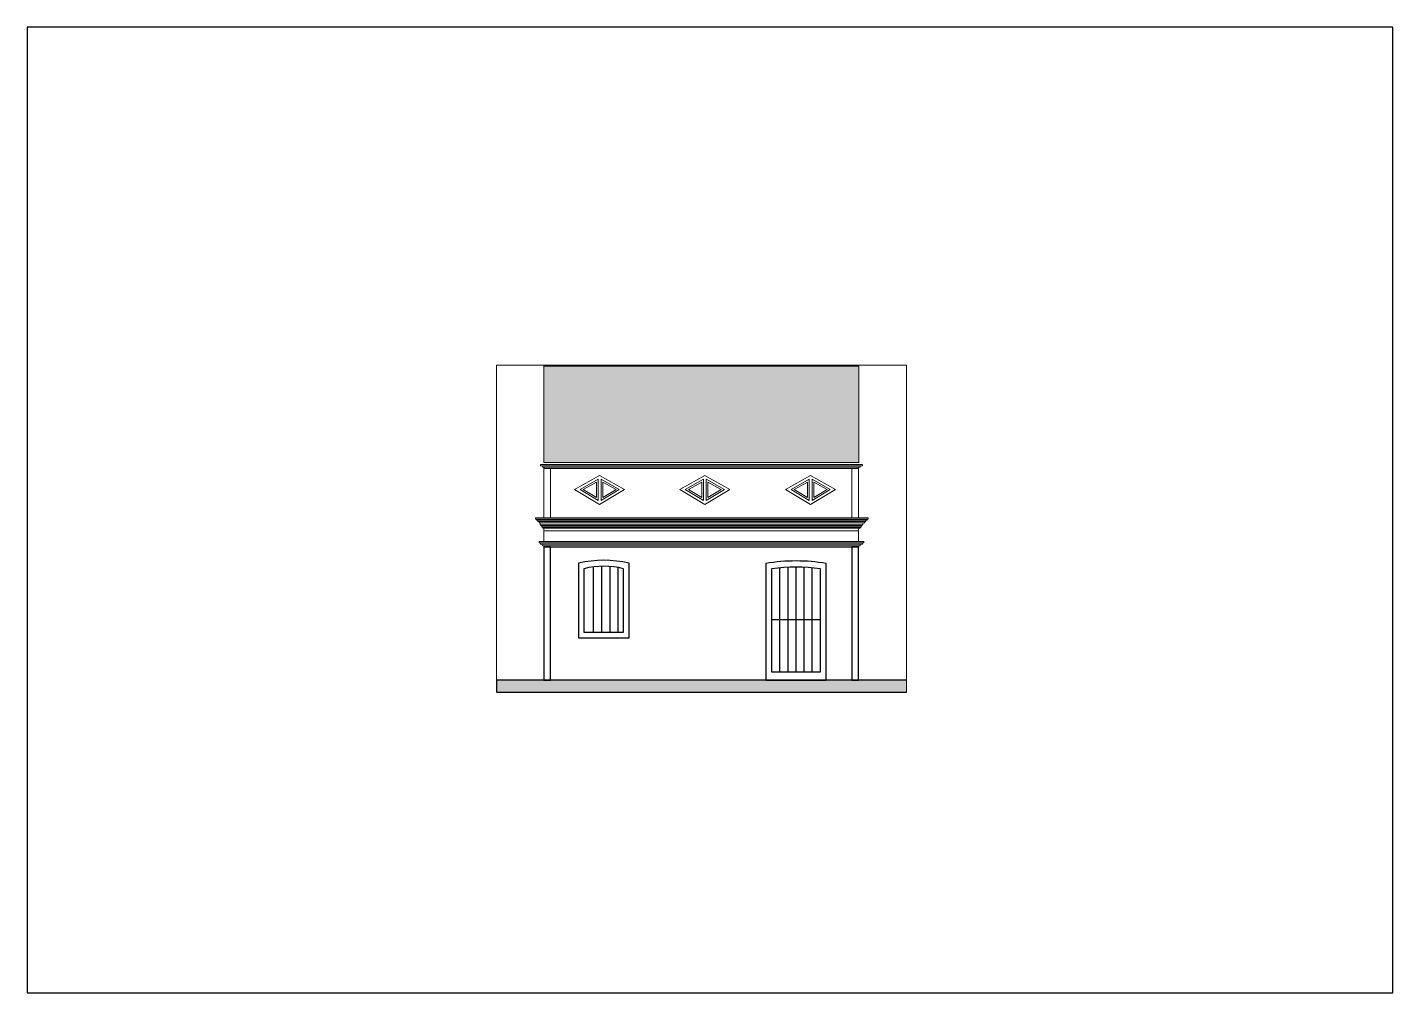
# Paper-space layout 'Layout1' of a CAD drawing. Header units: millimetres. Extents: x 21 to 318, y 103 to 313.
# The model-space entities are those that its viewports show. They can reach past a viewport. Long polylines and large blocks are cut down to what shows.
import ezdxf

# ---------------------------------------------------------------- set-up
doc = ezdxf.new("R2010")
doc.units = ezdxf.units.MM
for name, color, linetype, lineweight in [('A-ALV-___-___-EXI', 250, 'Continuous', 25), ('A-BAS-___-___-EXI', 250, 'Continuous', 25), ('A-COB-___-___-EXI', 250, 'Continuous', 13), ('A-JAN-___-___-EXI', 250, 'Continuous', 25), ('A-POR-___-___-EXI', 250, 'Continuous', 25)]:
    doc.layers.add(name, color=color, linetype=linetype, lineweight=lineweight)

# ---------------------------------------------------------------- blocks, each defined once
blk = doc.blocks.new('A4 HORIZONTAL - A4-22865249-Não nomeada')
at = {"layer": 'A-ALV-___-___-EXI'}
for p, q in [((317.79, 313), (20.79, 313)), ((20.79, 313), (20.79, 103)), ((317.79, 103), (317.79, 313)), ((20.79, 103), (317.79, 103))]:
    blk.add_line(p, q, dxfattribs=at)

msp = doc.modelspace()

# ---------------------------------------------------------------- hatches: boundary and pattern name
at = {"layer": 'A-BAS-___-___-EXI', "true_color": 0xcb9898}
msp.add_hatch(color=253, dxfattribs=at).paths.add_polyline_path([(10125, -826), (19045, -826), (19045, -563), (10125, -563)])
at = {"layer": 'A-COB-___-___-EXI'}
h = msp.add_hatch(dxfattribs=at)
h.set_pattern_fill('FP_1', color=256, style=0, pattern_type=2)
h.set_pattern_definition([(298.036, (27234.223, 3627.816), (249.46535, -384.99382), [5.674, -561.747]), (0, (27219.55, 3622.81), (0, 83.473), [17.335, -249.364]), (281.196, (27227.555, 3669.97), (266.55146352, -1334.75388816), [48.077, -9567.32]), (0, (27015.53, 3629.07), (0, 83.473), [46.672, -220.027]), (0, (27015.53, 3622.81), (0, 83.473), [45.339, -221.361]), (313.787, (27211.553, 3631.155), (245.5655, -228.36514), [11.563, -1144.696]), (334.04, (27199.552, 3636.998), (513.7420663, -240.8500885), [13.348, -2656.322]), (343.992, (27183.55, 3641.589), (2915.2498106, -829.4192427), [16.648, -3312.864]), (353.696, (27160.88, 3644.094), (791.3240873, -82.5092238), [22.807, -4538.671]), (357.44, (27148.879, 3649.937), (257.095793, 0.430101), [18.688, -1850.078]), (353.422, (27167.548, 3649.102), (2925.5909271, -332.9711657), [25.504, -5075.372]), (345.943, (27192.884, 3646.18), (1022.628606, -239.355872), [20.62, -1354.046]), (335.523, (27212.887, 3641.172), (2383.397643, -1077.4336855), [16.117, -3207.293]), (78.804, (27060.868, 3622.808), (1600.4306272, 8097.6507136), [48.077, -9567.32]), (77.573, (27070.202, 3586.497), (267.476373, 1255.558789), [37.182, -2441.598]), (282.427, (27219.554, 3622.808), (265.9460506, -1165.1458203), [37.182, -2441.598]), (0, (27138.21, 3644.09), (0, 83.473), [22.669, -244.03]), (7.507, (27112.874, 3640.755), (1875.8033015, 251.5809965), [25.556, -5085.556]), (15.732, (27099.539, 3636.998), (288.864766, 89.7180315), [13.854, -2756.935]), (23.662, (27086.204, 3631.155), (571.583472, 267.150123), [14.559, -1441.34]), (46.213, (27078.203, 3622.808), (554.54121, 606.357458), [11.563, -1144.696]), (0, (27060.87, 3622.81), (0, 83.473), [17.335, -249.364]), (61.964, (27060.868, 3622.808), (17.23788, 115.84259), [5.674, -561.747]), (45.044, (27063.535, 3627.816), (1080.484666, 1098.840336), [9.437, -1877.881]), (24.477, (27070.202, 3634.494), (550.3178873, 258.1155132), [16.117, -3207.293]), (14.057, (27084.871, 3641.172), (310.872434, 94.532715), [20.62, -1354.046]), (6.578, (27104.873, 3646.18), (2141.7061073, 251.3634424), [25.504, -5075.372]), (2.56, (27130.21, 3649.102), (1609.804171, 83.8995435), [18.688, -1850.078]), (314.956, (27227.555, 3634.494), (253.024741, -236.718769), [9.437, -1877.881]), (0, (27235.56, 3629.07), (0, 83.473), [46.672, -220.027]), (0, (27236.89, 3622.81), (0, 83.473), [45.339, -221.361])])
h.paths.add_polyline_path([(11157, 4173), (18007, 4173), (18007, 6272), (11157, 6272)])

# ---------------------------------------------------------------- linework, layer by layer
at = {"layer": 'A-ALV-___-___-EXI'}
for points in [[(11304, -563), (11304, 2334), (11157, 2334), (11157, -563)], [(18004, -563), (18004, 2334), (17857, 2334), (17857, -563)]]:
    msp.add_lwpolyline(points, close=True, dxfattribs=at)
at = {"layer": 'A-BAS-___-___-EXI'}
msp.add_lwpolyline([(19045, -563), (10125, -563), (10125, -826), (19045, -826)], close=True, dxfattribs=at)
at = {"layer": 'A-COB-___-___-EXI'}
for p, q in [((18007, 6272), (11157, 6272)), ((11304, 2969), (11304, 4041)), ((17857, 2969), (17857, 4041)), ((12339, 3807), (12339, 3767)), ((12339, 3767), (12339, 3347)), ((14628, 3807), (14628, 3767)), ((14628, 3767), (14628, 3347)), ((16928, 3807), (16928, 3767)), ((16928, 3767), (16928, 3347)), ((11594, 2766), (16691, 2766)), ((11157, 2334), (11176, 2334))]:
    msp.add_line(p, q, dxfattribs=at)
for points in [[(11157, 4173), (18007, 4173), (18007, 6294), (11157, 6294)], [(12371, 3892), (11828, 3584), (12371, 3258), (12914, 3585)], [(14660, 3892), (14117, 3584), (14660, 3258), (15203, 3585)], [(16960, 3892), (16417, 3584), (16960, 3258), (17503, 3585)], [(12339, 3347), (11945, 3584), (12339, 3807), (12339, 3767)], [(12303, 3409), (12014, 3583), (12303, 3747)], [(12403, 3348), (12797, 3584), (12403, 3808), (12403, 3768)], [(12439, 3410), (12728, 3583), (12439, 3747)], [(14628, 3347), (14234, 3584), (14628, 3807), (14628, 3767)], [(14592, 3409), (14303, 3583), (14592, 3747)], [(14692, 3348), (15086, 3584), (14692, 3808), (14692, 3768)], [(14728, 3410), (15017, 3583), (14728, 3747)], [(16928, 3347), (16534, 3584), (16928, 3807), (16928, 3767)], [(16892, 3409), (16603, 3583), (16892, 3747)], [(16992, 3348), (17386, 3584), (16992, 3808), (16992, 3768)], [(17028, 3410), (17317, 3583), (17028, 3747)], [(18210, 2942), (10973, 2942), (10973, 2969), (18210, 2969)], [(18188, 2916), (11000, 2916), (11000, 2942), (18188, 2942)], [(18163, 2889), (11027, 2889), (11027, 2916), (18163, 2916)], [(18138, 2862), (11054, 2862), (11054, 2889), (18138, 2889)], [(18095, 2819), (11080, 2819), (11080, 2862), (18095, 2862)], [(18075, 2796), (11093, 2796), (11093, 2819), (18075, 2819)], [(18121, 2423), (11055, 2423), (11055, 2452), (18121, 2452)]]:
    msp.add_lwpolyline(points, close=True, dxfattribs=at)
for points in [[(11084, 4100), (18086, 4100), (18086, 4130), (11084, 4130), (11084, 4100), (11176, 4100)], [(18036, 4100), (18036, 4070), (11130, 4070), (11130, 4100)], [(11157, 2969), (11157, 4041), (11157, 4070)], [(18004, 4041), (11157, 4041), (11176, 4041)], [(18004, 2969), (18004, 4041), (18004, 4070)], [(11114, 2766), (18058, 2766), (18058, 2796), (11114, 2796), (11114, 2766), (11196, 2766)], [(18036, 2766), (18036, 2744), (11137, 2744), (11137, 2766)], [(11157, 2452), (11157, 2687), (11157, 2744)], [(18004, 2687), (11157, 2687), (11196, 2687)], [(18004, 2452), (18004, 2687), (18004, 2744)], [(11084, 2393), (18086, 2393), (18086, 2423), (11084, 2423), (11084, 2393), (11176, 2393)], [(18036, 2393), (18036, 2363), (11130, 2363), (11130, 2393)], [(11157, 2363), (11157, 2334), (18004, 2334), (18004, 2363)]]:
    msp.add_lwpolyline(points, dxfattribs=at)
at = {"layer": 'A-JAN-___-___-EXI'}
for p, q in [((12236, 481), (12236, 1902)), ((12411, 1917), (12411, 496)), ((12591, 1913), (12591, 481)), ((12771, 481), (12771, 1888))]:
    msp.add_line(p, q, dxfattribs=at)
for points in [[(11911, 361), (13011, 361), (13011, 1981, 0.118114), (11911, 1981)], [(12031, 481), (12891, 481), (12891, 1861, 0.131678), (12031, 1861)]]:
    msp.add_lwpolyline(points, format="xyb", close=True, dxfattribs=at)
at = {"layer": 'A-POR-___-___-EXI'}
for p, q in [((16290, -383), (16290, 1881)), ((16467, 1893), (16467, -383)), ((16643, -383), (16643, 1897)), ((16820, -383), (16820, 1893)), ((16997, -383), (16997, 1881)), ((16113, 757), (17173, 757))]:
    msp.add_line(p, q, dxfattribs=at)
for points in [[(15988, -563), (17298, -563), (17298, 1976, 0.084012), (15988, 1976)], [(16113, -383), (17173, -383), (17173, 1861, 0.066346), (16113, 1861)]]:
    msp.add_lwpolyline(points, format="xyb", close=True, dxfattribs=at)

psp = doc.layouts.get("Layout1")

# ---------------------------------------------------------------- block references
at = {"layer": 'A-BAS-___-___-EXI'}
psp.add_blockref('A4 HORIZONTAL - A4-22865249-Não nomeada', (0, 0), dxfattribs=at)

# ---------------------------------------------------------------- viewports
at = {"layer": 'A-COB-___-___-EXI'}
psp.add_viewport(center=(167.42, 203.94), size=(89.2, 71.1964), view_center_point=(14584.52, 2733.69), view_height=7119.6416, dxfattribs=at)

doc.saveas('drawing.dxf')
